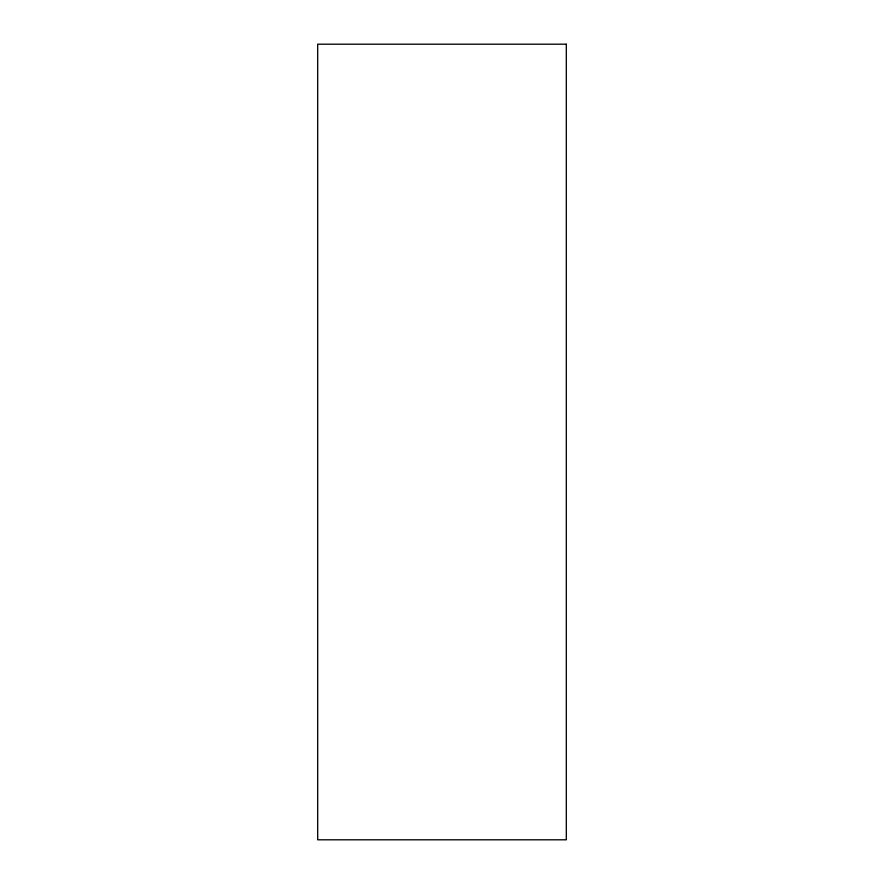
<?xml version="1.0" encoding="UTF-8"?>
<svg xmlns="http://www.w3.org/2000/svg" width="884" height="884" viewBox="0 0 884 884"><rect width="100%" height="100%" fill="white"/><g stroke="black" fill="none" stroke-linecap="round" stroke-linejoin="round"><path stroke-width="1.33" d="M566.312 44.2L317.688 44.2L317.688 839.8L566.312 839.8L566.312 44.2"/></g></svg>
